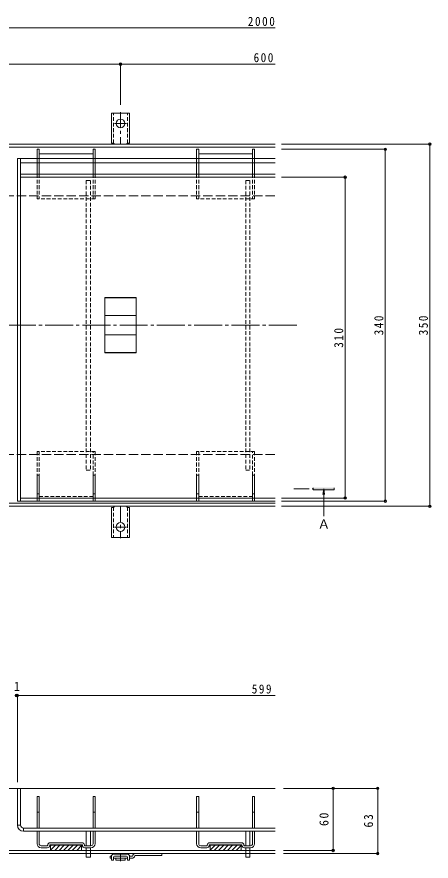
# Model space of a CAD drawing. Units: millimetres at full size, sheet at 1:3. Extents: x -1126 to 1153, y -824 to 816.
# Drawn here: x -417 to -17, y -433 to 382 of the extents above; entities that cross this region are included whole.
import ezdxf
from ezdxf.enums import TextEntityAlignment as Align

# ---------------------------------------------------------------- set-up
doc = ezdxf.new("R2010")
doc.units = ezdxf.units.MM
doc.header["$LTSCALE"] = 3
doc.header["$PDMODE"] = 32
doc.header["$PDSIZE"] = 2.4
for name, pattern in [('CHAIN1', [8, 5, -1, 1, -1]), ('CHAIN2', [12, 9, -1, 1, -1]), ('DASHED1', [1.8, 1.2, -0.6]), ('DASHED3', [4, 3, -1])]:
    doc.linetypes.add(name, pattern=pattern)
for name, color, linetype, lineweight in [('4-0', 7, 'CHAIN2', 9), ('4-1', 2, 'Continuous', 9), ('4-2', 3, 'Continuous', 9), ('4-3', 4, 'Continuous', 9), ('4-4', 7, 'Continuous', 9), ('4-5', 7, 'Continuous', 9), ('4-9', 5, 'Continuous', 5), ('4-A', 6, 'Continuous', 9), ('4-C', 2, 'Continuous', 9)]:
    doc.layers.add(name, color=color, linetype=linetype, lineweight=lineweight)
doc.styles.add('ＭＳ ゴシック', font='')
doc.styles.get('ＭＳ ゴシック').set_extended_font_data('MS Gothic')

msp = doc.modelspace()

# ---------------------------------------------------------------- linework, layer by layer
at = {"layer": '4-0'}
msp.add_line((-1037.271, 84.401), (-145.344, 84.401), dxfattribs=at)
at = {"layer": '4-1'}
for p, q in [((-1090.252, 259.401), (-167.008, 259.401)), ((-1090.252, 256.401), (-167.008, 256.401)), ((-1090.252, -87.599), (-167.008, -87.599)), ((-1090.252, -90.599), (-167.008, -90.599)), ((-167.008, -363.119), (-1090.252, -363.119)), ((-167.008, -423.119), (-1090.252, -423.119)), ((-167.008, -426.119), (-1090.252, -426.119))]:
    msp.add_line(p, q, dxfattribs=at)
at = {"layer": '4-1', "linetype": 'DASHED3'}
for p, q in [((-1016.508, 209.401), (-167.008, 209.401)), ((-1016.508, -40.599), (-167.008, -40.599))]:
    msp.add_line(p, q, dxfattribs=at)
at = {"layer": '4-2'}
for p, q in [((-416.008, 245.401), (-413.008, 245.401)), ((-416.008, 245.401), (-416.008, -85.599)), ((-413.008, 245.401), (-413.008, -85.599)), ((-413.008, 230.401), (-167.008, 230.401)), ((-413.008, 227.401), (-167.008, 227.401)), ((-331.508, 57.648), (-331.508, 111.153)), ((-301.508, 111.153), (-331.508, 111.153)), ((-301.508, 110.752), (-331.508, 110.752)), ((-301.508, 111.153), (-301.508, 57.648)), ((-301.508, 93.633), (-331.508, 93.633)), ((-301.508, 75.169), (-331.508, 75.169)), ((-301.508, 58.05), (-331.508, 58.05)), ((-301.508, 57.648), (-331.508, 57.648)), ((-416.008, -85.599), (-413.008, -85.599)), ((-413.008, -82.599), (-167.008, -82.599)), ((-413.008, -85.599), (-167.008, -85.599)), ((-413.008, -363.119), (-416.008, -363.119)), ((-416.008, -398.619), (-416.008, -363.119)), ((-413.008, -398.619), (-413.008, -363.119)), ((-416.008, -398.619), (-413.008, -398.619)), ((-410.008, -401.619), (-410.008, -404.619)), ((-167.008, -401.619), (-410.008, -401.619)), ((-167.008, -404.619), (-410.008, -404.619))]:
    msp.add_line(p, q, dxfattribs=at)
for radius in [6, 3]:
    msp.add_arc((-410.008, -398.619), radius, 180, 270, dxfattribs=at)
at = {"layer": '4-3'}
for p, q in [((-395.008, 254.401), (-397.008, 254.401)), ((-397.008, 254.401), (-397.008, 245.401)), ((-395.008, 254.401), (-395.008, 245.401)), ((-341.008, 254.401), (-343.008, 254.401)), ((-343.008, 254.401), (-343.008, 245.401)), ((-341.008, 254.401), (-341.008, 245.401)), ((-241.008, 254.401), (-243.008, 254.401)), ((-243.008, 254.401), (-243.008, 245.401)), ((-241.008, 254.401), (-241.008, 245.401)), ((-187.008, 254.401), (-189.008, 254.401)), ((-189.008, 254.401), (-189.008, 245.401)), ((-187.008, 254.401), (-187.008, 245.401)), ((-343.008, 249.901), (-395.008, 249.901)), ((-189.008, 249.901), (-241.008, 249.901)), ((-397.008, 241.401), (-397.008, 230.401)), ((-395.008, 241.401), (-395.008, 230.401)), ((-343.008, 241.401), (-343.008, 230.401)), ((-341.008, 241.401), (-341.008, 230.401)), ((-243.008, 241.401), (-243.008, 230.401)), ((-241.008, 241.401), (-241.008, 230.401)), ((-189.008, 241.401), (-189.008, 230.401)), ((-187.008, 241.401), (-187.008, 230.401)), ((-395.008, -60.599), (-397.008, -60.599)), ((-397.008, -60.599), (-397.008, -82.599)), ((-395.008, -60.599), (-395.008, -82.599)), ((-341.008, -60.599), (-343.008, -60.599)), ((-343.008, -60.599), (-343.008, -82.599)), ((-341.008, -60.599), (-341.008, -82.599)), ((-241.008, -60.599), (-243.008, -60.599)), ((-243.008, -60.599), (-243.008, -82.599)), ((-241.008, -60.599), (-241.008, -82.599)), ((-187.008, -60.599), (-189.008, -60.599)), ((-189.008, -60.599), (-189.008, -82.599)), ((-187.008, -60.599), (-187.008, -82.599)), ((-395.008, -78.599), (-397.008, -78.599)), ((-341.008, -78.599), (-343.008, -78.599)), ((-241.008, -78.599), (-243.008, -78.599)), ((-187.008, -78.599), (-189.008, -78.599)), ((-397.008, -371.119), (-395.008, -371.119)), ((-397.008, -401.619), (-397.008, -371.119)), ((-395.008, -401.619), (-395.008, -371.119)), ((-343.008, -371.119), (-341.008, -371.119)), ((-343.008, -401.619), (-343.008, -371.119)), ((-341.008, -401.619), (-341.008, -371.119)), ((-243.008, -371.119), (-241.008, -371.119)), ((-243.008, -401.619), (-243.008, -371.119)), ((-241.008, -401.619), (-241.008, -371.119)), ((-189.008, -371.119), (-187.008, -371.119)), ((-189.008, -401.619), (-189.008, -371.119)), ((-187.008, -401.619), (-187.008, -371.119)), ((-397.008, -386.119), (-395.008, -386.119)), ((-343.008, -386.119), (-341.008, -386.119)), ((-241.008, -386.119), (-243.008, -386.119)), ((-187.008, -386.119), (-189.008, -386.119)), ((-397.008, -416.619), (-397.008, -404.619)), ((-395.008, -416.619), (-395.008, -404.619)), ((-343.008, -416.619), (-343.008, -404.619)), ((-341.008, -416.619), (-341.008, -404.619)), ((-243.008, -416.619), (-243.008, -404.619)), ((-241.008, -416.619), (-241.008, -404.619)), ((-189.008, -416.619), (-189.008, -404.619)), ((-187.008, -416.619), (-187.008, -404.619)), ((-384.258, -415.619), (-353.758, -415.619)), ((-199.758, -415.619), (-230.258, -415.619)), ((-393.008, -418.619), (-387.258, -418.619)), ((-393.008, -420.619), (-387.258, -420.619)), ((-384.258, -417.619), (-353.758, -417.619)), ((-384.008, -417.619), (-384.008, -423.119)), ((-354.008, -417.719), (-384.008, -417.719)), ((-354.008, -417.819), (-384.008, -417.819)), ((-354.008, -417.919), (-384.008, -417.919)), ((-354.008, -418.019), (-384.008, -418.019)), ((-354.008, -418.119), (-384.008, -418.119)), ((-379.207, -418.119), (-384.008, -422.92)), ((-383.45, -418.119), (-384.008, -418.677)), ((-384.008, -423.119), (-354.008, -423.119)), ((-374.965, -418.119), (-379.965, -423.119)), ((-370.722, -418.119), (-375.722, -423.119)), ((-366.479, -418.119), (-371.479, -423.119)), ((-362.237, -418.119), (-367.237, -423.119)), ((-357.994, -418.119), (-362.994, -423.119)), ((-354.008, -418.376), (-358.751, -423.119)), ((-354.008, -422.619), (-354.509, -423.119)), ((-354.008, -417.619), (-354.008, -423.119)), ((-350.758, -418.619), (-345.008, -418.619)), ((-350.758, -420.619), (-345.008, -420.619)), ((-233.258, -418.619), (-239.008, -418.619)), ((-233.258, -420.619), (-239.008, -420.619)), ((-199.758, -417.619), (-230.258, -417.619)), ((-230.008, -417.619), (-230.008, -423.119)), ((-230.008, -417.719), (-200.008, -417.719)), ((-230.008, -417.819), (-200.008, -417.819)), ((-230.008, -417.919), (-200.008, -417.919)), ((-230.008, -418.019), (-200.008, -418.019)), ((-225.207, -418.119), (-230.008, -422.92)), ((-229.45, -418.119), (-230.008, -418.677)), ((-230.008, -418.119), (-200.008, -418.119)), ((-200.008, -423.119), (-230.008, -423.119)), ((-220.965, -418.119), (-225.965, -423.119)), ((-216.722, -418.119), (-221.722, -423.119)), ((-212.48, -418.119), (-217.48, -423.119)), ((-208.237, -418.119), (-213.237, -423.119)), ((-203.994, -418.119), (-208.994, -423.119)), ((-200.008, -418.376), (-204.752, -423.119)), ((-200.008, -422.619), (-200.509, -423.119)), ((-200.008, -417.619), (-200.008, -423.119)), ((-191.008, -418.619), (-196.758, -418.619)), ((-191.008, -420.619), (-196.758, -420.619))]:
    msp.add_line(p, q, dxfattribs=at)
at = {"layer": '4-3', "linetype": 'DASHED1'}
for p, q in [((-397.008, 245.401), (-397.008, 241.401)), ((-395.008, 245.401), (-395.008, 241.401)), ((-343.008, 245.401), (-343.008, 241.401)), ((-341.008, 241.401), (-341.008, 245.401)), ((-243.008, 245.401), (-243.008, 241.401)), ((-241.008, 245.401), (-241.008, 241.401)), ((-189.008, 245.401), (-189.008, 241.401)), ((-187.008, 241.401), (-187.008, 245.401)), ((-397.008, 230.401), (-397.008, 206.401)), ((-395.008, 230.401), (-395.008, 206.401)), ((-343.008, 230.401), (-343.008, 206.401)), ((-341.008, 230.401), (-341.008, 206.401)), ((-243.008, 230.401), (-243.008, 206.401)), ((-241.008, 230.401), (-241.008, 206.401)), ((-189.008, 230.401), (-189.008, 206.401)), ((-187.008, 230.401), (-187.008, 206.401)), ((-341.008, 206.401), (-397.008, 206.401)), ((-187.008, 206.401), (-243.008, 206.401)), ((-397.008, -37.599), (-397.008, -60.599)), ((-341.008, -37.599), (-397.008, -37.599)), ((-395.008, -37.599), (-395.008, -60.599)), ((-343.008, -60.599), (-343.008, -37.599)), ((-341.008, -37.599), (-341.008, -60.599)), ((-243.008, -37.599), (-243.008, -60.599)), ((-187.008, -37.599), (-243.008, -37.599)), ((-241.008, -37.599), (-241.008, -60.599)), ((-189.008, -60.599), (-189.008, -37.599)), ((-187.008, -37.599), (-187.008, -60.599)), ((-395.008, -81.099), (-343.008, -81.099)), ((-241.008, -81.099), (-189.008, -81.099)), ((-397.008, -82.599), (-397.008, -85.599)), ((-395.008, -85.599), (-397.008, -85.599)), ((-395.008, -82.599), (-395.008, -85.599)), ((-343.008, -82.599), (-343.008, -85.599)), ((-341.008, -85.599), (-343.008, -85.599)), ((-341.008, -82.599), (-341.008, -85.599)), ((-243.008, -82.599), (-243.008, -85.599)), ((-241.008, -85.599), (-243.008, -85.599)), ((-241.008, -82.599), (-241.008, -85.599)), ((-189.008, -82.599), (-189.008, -85.599)), ((-187.008, -85.599), (-189.008, -85.599)), ((-187.008, -82.599), (-187.008, -85.599))]:
    msp.add_line(p, q, dxfattribs=at)
at = {"layer": '4-3'}
for centre, radius, start, end in [((-384.258, -418.119), 2.5, 90, 180), ((-353.758, -418.119), 2.5, 0, 90), ((-230.258, -418.119), 2.5, 90, 180), ((-199.758, -418.119), 2.5, 0, 90), ((-393.008, -416.619), 4, 180, 270), ((-393.008, -416.619), 2, 180, 270), ((-387.258, -418.119), 0.5, 270, 0), ((-387.258, -418.119), 2.5, 270, 0), ((-384.258, -418.119), 0.5, 90, 180), ((-353.758, -418.119), 0.5, 0, 90), ((-350.758, -418.119), 2.5, 180, 270), ((-350.758, -418.119), 0.5, 180, 270), ((-345.008, -416.619), 4, 270, 0), ((-345.008, -416.619), 2, 270, 0), ((-239.008, -416.619), 4, 180, 270), ((-239.008, -416.619), 2, 180, 270), ((-233.258, -418.119), 0.5, 270, 0), ((-233.258, -418.119), 2.5, 270, 0), ((-230.258, -418.119), 0.5, 90, 180), ((-199.758, -418.119), 0.5, 0, 90), ((-196.758, -418.119), 2.5, 180, 270), ((-196.758, -418.119), 0.5, 180, 270), ((-191.008, -416.619), 4, 270, 0), ((-191.008, -416.619), 2, 270, 0)]:
    msp.add_arc(centre, radius, start, end, dxfattribs=at)
at = {"layer": '4-4'}
for p, q in [((-1016.508, 371.694), (-167.008, 371.694)), ((-916.508, 336.694), (-316.508, 336.694)), ((-316.508, 337.594), (-316.508, 297.244)), ((-316.508, 336.694), (-167.008, 336.694)), ((-16.894, 259.401), (-161.008, 259.401)), ((-59.893, 254.401), (-161.008, 254.401)), ((-60.793, 254.401), (-60.793, -85.599)), ((-17.794, 259.401), (-17.794, -90.599)), ((-98.648, 227.401), (-161.008, 227.401)), ((-99.548, 227.401), (-99.548, -82.599)), ((-98.648, -82.599), (-161.008, -82.599)), ((-59.893, -85.599), (-161.008, -85.599)), ((-16.894, -90.599), (-161.008, -90.599)), ((-416.008, -272.497), (-416.008, -357.12)), ((-66.957, -363.119), (-159.008, -363.119)), ((-111.156, -363.119), (-111.156, -423.119)), ((-68.157, -363.119), (-68.157, -426.119)), ((-109.956, -423.119), (-159.008, -423.119)), ((-66.957, -426.119), (-159.008, -426.119))]:
    msp.add_line(p, q, dxfattribs=at)
msp.add_lwpolyline([(-417.008, -273.397), (-416.008, -273.397), (-167.008, -273.397)], dxfattribs=at)
for p in [(-316.508, 336.694), (-60.793, 254.401), (-17.794, 259.401), (-99.548, 227.401), (-99.548, -82.599), (-60.793, -85.599), (-17.794, -90.599), (-417.008, -273.397), (-416.008, -273.397), (-111.156, -363.119), (-68.157, -363.119), (-111.156, -423.119), (-68.157, -426.119)]:
    msp.add_point(p, dxfattribs=at)
at = {"layer": '4-5', "color": 4}
for p, q in [((-130.31, -74.599), (-130.31, -72.599)), ((-110.31, -72.599), (-110.31, -74.599)), ((-110.31, -74.599), (-130.31, -74.599)), ((-120.247, -73.599), (-120.983, -79.185)), ((-120.247, -73.599), (-119.512, -79.185)), ((-120.247, -73.599), (-120.247, -99.419)), ((-120.247, -99.419), (-120.247, -99.974))]:
    msp.add_line(p, q, dxfattribs=at)
at = {"layer": '4-5', "color": 4, "linetype": 'CHAIN1'}
msp.add_line((-149.286, -73.599), (-130.31, -73.599), dxfattribs=at)
at = {"layer": '4-5', "color": 4}
msp.add_solid([(-130.31, -72.599), (-130.31, -74.599), (-110.31, -72.599), (-110.31, -74.599)], dxfattribs=at)
at = {"layer": '4-9', "linetype": 'DASHED1'}
for p, q in [((-349.508, 224.401), (-349.508, -55.599)), ((-195.508, 224.401), (-195.508, -55.599)), ((-349.508, -55.599), (-345.508, -55.599)), ((-195.508, -55.599), (-191.508, -55.599)), ((-349.508, -426.119), (-349.508, -423.119)), ((-345.508, -426.119), (-345.508, -423.119)), ((-195.508, -426.119), (-195.508, -423.119)), ((-191.508, -426.119), (-191.508, -423.119))]:
    msp.add_line(p, q, dxfattribs=at)
at = {"layer": '4-9'}
for p, q in [((-349.508, -404.619), (-349.508, -418.619)), ((-345.508, -404.619), (-345.508, -418.619)), ((-195.508, -404.619), (-195.508, -418.619)), ((-191.508, -404.619), (-191.508, -418.619)), ((-349.508, -420.619), (-349.508, -423.119)), ((-345.508, -420.619), (-345.508, -423.119)), ((-195.508, -420.619), (-195.508, -423.119)), ((-191.508, -420.619), (-191.508, -423.119)), ((-349.508, -426.119), (-349.508, -429.619)), ((-349.508, -429.619), (-345.508, -429.619)), ((-345.508, -426.119), (-345.508, -429.619)), ((-195.508, -426.119), (-195.508, -429.619)), ((-195.508, -429.619), (-191.508, -429.619)), ((-191.508, -426.119), (-191.508, -429.619))]:
    msp.add_line(p, q, dxfattribs=at)
at = {"layer": '4-9', "linetype": 'DASHED1'}
for points in [[(-349.508, 224.401), (-345.508, 224.401), (-345.508, -55.599)], [(-195.508, 224.401), (-191.508, 224.401), (-191.508, -55.599)]]:
    msp.add_lwpolyline(points, dxfattribs=at)
at = {"layer": '4-A'}
for p, q in [((-413.008, 245.401), (-167.008, 245.401)), ((-413.008, 241.401), (-167.008, 241.401))]:
    msp.add_line(p, q, dxfattribs=at)
at = {"layer": '4-C'}
for p, q in [((-325.258, 260.401), (-325.258, 289.401)), ((-307.758, 289.401), (-325.258, 289.401)), ((-307.758, 260.401), (-307.758, 289.401)), ((-325.258, 260.401), (-324.008, 260.401)), ((-307.758, 260.401), (-309.008, 260.401)), ((-325.258, -91.599), (-325.258, -120.599)), ((-325.258, -91.599), (-324.008, -91.599)), ((-307.758, -91.599), (-309.008, -91.599)), ((-307.758, -91.599), (-307.758, -120.599)), ((-307.758, -120.599), (-325.258, -120.599)), ((-326.508, -430.619), (-326.508, -428.619)), ((-325.258, -428.619), (-326.508, -428.619)), ((-325.258, -430.619), (-326.508, -430.619)), ((-325.258, -428.619), (-325.258, -432.419)), ((-309.758, -426.619), (-323.258, -426.619)), ((-323.258, -429.619), (-323.258, -432.419)), ((-309.758, -430.619), (-323.258, -430.619)), ((-322.258, -428.619), (-310.758, -428.619)), ((-321.008, -432.119), (-321.008, -430.619)), ((-312.008, -432.119), (-312.008, -430.619)), ((-309.758, -429.619), (-309.758, -432.419)), ((-307.758, -428.619), (-307.758, -432.419)), ((-305.008, -428.619), (-307.758, -428.619)), ((-305.467, -430.619), (-307.758, -430.619)), ((-276.508, -428.119), (-302.508, -428.119)), ((-276.508, -428.119), (-276.508, -426.119)), ((-325.258, -432.419), (-323.258, -432.419)), ((-312.508, -432.619), (-320.508, -432.619)), ((-309.758, -432.419), (-307.758, -432.419))]:
    msp.add_line(p, q, dxfattribs=at)
at = {"layer": '4-C', "linetype": 'DASHED1'}
for p, q in [((-323.258, 260.255), (-323.258, 289.401)), ((-309.758, 260.255), (-309.758, 289.401)), ((-323.258, -91.453), (-323.258, -120.599)), ((-309.758, -91.453), (-309.758, -120.599))]:
    msp.add_line(p, q, dxfattribs=at)
at = {"layer": '4-C', "linetype": 'CHAIN1'}
for p, q in [((-316.508, 290.181), (-316.508, 259.401)), ((-322.284, 279.401), (-310.732, 279.401)), ((-316.508, -90.599), (-316.508, -121.379)), ((-310.732, -110.599), (-322.284, -110.599)), ((-316.508, -426.262), (-316.508, -433.427))]:
    msp.add_line(p, q, dxfattribs=at)
at = {"layer": '4-C'}
for centre in [(-316.508, 279.401), (-316.508, -110.599)]:
    msp.add_circle(centre, 4.25, dxfattribs=at)
for centre, radius, start, end in [((-324.008, 258.401), 2, 30.00051, 90), ((-309.008, 258.401), 2, 90, 149.99949), ((-324.008, -89.599), 2, 270, 329.99949), ((-309.008, -89.599), 2, 210.00051, 270), ((-323.258, -428.619), 2, 90, 180), ((-322.258, -429.619), 1, 90, 180), ((-320.508, -432.119), 0.5, 180, 270), ((-312.508, -432.119), 0.5, 270, 0), ((-310.758, -429.619), 1, 0, 90), ((-309.758, -428.619), 2, 0, 90), ((-305.467, -427.619), 3, 270, 348.69007), ((-302.049, -429.119), 3, 90, 168.69007)]:
    msp.add_arc(centre, radius, start, end, dxfattribs=at)

# ---------------------------------------------------------------- texts
at = {"layer": '4-4', "color": 2, "style": 'ＭＳ ゴシック'}
msp.add_text('1', height=8.798, dxfattribs=at).set_placement((-419.508, -271.597), align=Align.BOTTOM_LEFT)
at = {"layer": '4-4', "color": 2, "char_height": 8.798, "attachment_point": 7, "style": 'ＭＳ ゴシック'}
for s, insert in [('\\T1.28;\\W0.9;2000', (-193.548, 373.494)), ('\\T1.27;\\W0.9;600', (-187.978, 338.494)), ('\\T1.27;\\W0.9;599', (-189.755, -271.597))]:
    msp.add_mtext(s, dxfattribs=dict(at, insert=insert))
at = {"layer": '4-4', "color": 2, "char_height": 8.798, "attachment_point": 7, "rotation": 90, "style": 'ＭＳ ゴシック'}
for s, insert in [('\\T1.27;\\W0.9;340', (-62.593, 74.651)), ('\\T1.27;\\W0.9;350', (-19.594, 74.651)), ('\\T1.27;\\W0.9;310', (-101.348, 62.651)), ('\\T1.27;\\W0.95;60', (-115.556, -399.494)), ('\\T1.27;\\W0.95;63', (-72.557, -400.994))]:
    msp.add_mtext(s, dxfattribs=dict(at, insert=insert))
at = {"layer": '4-5', "color": 2, "style": 'ＭＳ ゴシック'}
msp.add_text('Ａ', height=8.798, dxfattribs=at).set_placement((-126.154, -114.699), align=Align.BOTTOM_LEFT)

doc.saveas('drawing.dxf')
